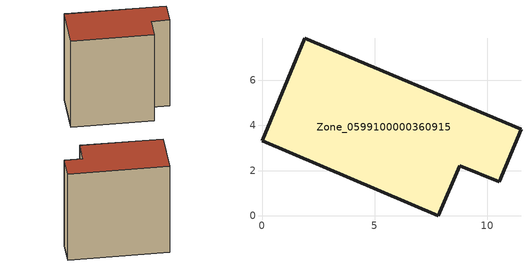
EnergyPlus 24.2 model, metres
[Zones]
Zone_0599100000360915
 floor ground (C_G): 0,3.32 1.91,7.86 11.49,3.84 10.52,1.5 8.77,2.22 7.83,0 z0
 wall outside (C_F): 1.91,7.86 0,3.32 7.83,0 8.77,2.22 10.52,1.5 11.49,3.84 1.91,7.86 z0:10.5
 roof outside (C_R): 11.49,3.84 1.91,7.86 0,3.32 7.83,0 8.77,2.22 10.52,1.5 z10.5
[BUILDING]
Pand.0599100000360915: North Axis=0; Terrain=City; Loads Convergence Tolerance Value=0.04; Temperature Convergence Tolerance Value=0.4; Solar Distribution=FullExterior; Maximum Number of Warmup Days=25; Minimum Number of Warmup Days=1
[Site:Location]
Rotterdam.The.Hague.AP_ZH_NLD Design_Conditions: Latitude=51.96; Longitude=4.45; Time Zone=1; Elevation=-4.5
[SITE:GROUNDTEMPERATURE:BUILDINGSURFACE]
18, 18, 18, 18, 18, 18, 18, 18, 18, 18, 18, 18
[MATERIAL] Thermal Absorptance=0.9; Solar Absorptance=0.7; Visible Absorptance=0.7
Name | Roughness | Thickness | Conductivity | Density | Specific Heat
G.TI.1992-2005 | MediumSmooth | 0.15 | 0.06 | 540 | 1210
F.TI.1992-2005 | Rough | 0.3 | 0.12 | 1920 | 840
R.TI.1992-2005 | MediumRough | 0.2 | 0.08 | 1500 | 1000
[CONSTRUCTION]
C_G: G.TI.1992-2005
C_F: F.TI.1992-2005
C_R: R.TI.1992-2005
[ZONE]
Zone_0599100000360915: Type=1; Multiplier=1; Ceiling Height=Autocalculate; Volume=Autocalculate; Floor Area=autocalculate; Part of Total Floor Area=Yes
[ZONEINFILTRATION:DESIGNFLOWRATE]
Infil_Zone_0599100000360915: Zone or ZoneList or Space or SpaceList=Zone_0599100000360915; Schedule=AlwaysOn; Design Flow Rate Calculation Method=Flow/Area; Flow Rate per Floor Area=0.0015; Constant Term Coefficient=1; Temperature Term Coefficient=0; Velocity Term Coefficient=0; Velocity Squared Term Coefficient=0
[HVACTEMPLATE:ZONE:IDEALLOADSAIRSYSTEM]
Zone_0599100000360915: Maximum Heating Supply Air Temperature=50; Minimum Cooling Supply Air Temperature=13; Maximum Heating Supply Air Humidity Ratio=0.0156; Minimum Cooling Supply Air Humidity Ratio=0.0077; Heating Limit=NoLimit; Cooling Limit=NoLimit; Dehumidification Control Type=ConstantSensibleHeatRatio; Cooling Sensible Heat Ratio=0.7; Dehumidification Setpoint=60; Humidification Control Type=None; Humidification Setpoint=30; Outdoor Air Method=None; Outdoor Air Flow Rate per Person=0.00944; Outdoor Air Flow Rate per Zone Floor Area=0; Outdoor Air Flow Rate per Zone=0; Demand Controlled Ventilation Type=None; Outdoor Air Economizer Type=NoEconomizer; Heat Recovery Type=None; Sensible Heat Recovery Effectiveness=0.7; Latent Heat Recovery Effectiveness=0.65
[ZONECONTROL:THERMOSTAT]
ThermostatControl_Zone_0599100000360915: Zone or ZoneList=Zone_0599100000360915; Control Type Schedule=DualSetpointControlType; Control 1=Thermostat_Zone_0599100000360915; Temperature Difference Between Cutout And Setpoint=0
[THERMOSTATSETPOINT:DUALSETPOINT]
Thermostat_Zone_0599100000360915: Heating Setpoint Temperature Schedule=HeatingSetpoint_Zone_0599100000360915; Cooling Setpoint Temperature Schedule=CoolingSetpoint_Zone_0599100000360915
[SCHEDULE:COMPACT]
HeatingSetpoint_Zone_0599100000360915: Through: 12/31, For: AllDays, Until: 24:00, 21
CoolingSetpoint_Zone_0599100000360915: Through: 12/31, For: AllDays, Until: 24:00, 24
DualSetpointControlType: Through: 12/31, For: AllDays, Until: 24:00, 4
AlwaysOn: Through: 12/31, For: AllDays, Until: 24:00, 1
